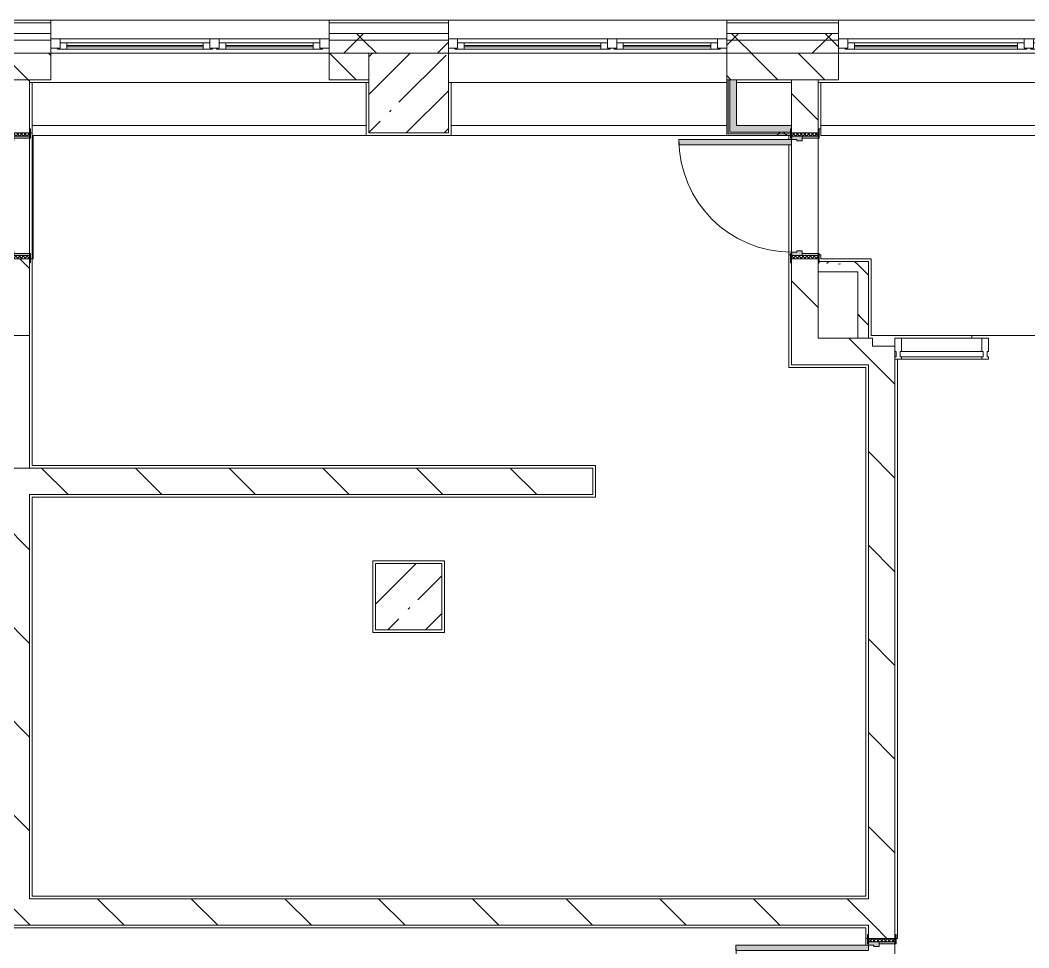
# Model space of a CAD drawing. Header units: millimetres. Extents: x -7229 to 196340, y -8553 to 29000.
# Drawn here: x 51529 to 59140, y 20350 to 27350 of the extents above; entities that cross this region are included whole.
import ezdxf

# ---------------------------------------------------------------- set-up
doc = ezdxf.new("R2010")
doc.units = ezdxf.units.MM
for name, color, linetype, lineweight, true_color in [('A-DOOR-3', 7, 'Continuous', 5, 0xe2e2e2), ('A-DOOR-4', 7, 'Continuous', 5, 0xaaaaaa), ('A-DOOR-FRAM-2', 7, 'Continuous', 5, 0xe2e2e2), ('A-DOOR-FRAM-3', 7, 'Continuous', 5, 0xaaaaaa), ('A-FLOR-2', 7, 'Continuous', 5, 0xaaaaaa), ('I-WALL-1', 7, 'Continuous', 5, 0xe7e7e7), ('I-WALL-3', 7, 'Continuous', 5, 0x787878)]:
    doc.layers.add(name, color=color, linetype=linetype, lineweight=lineweight, true_color=true_color)
for name, color, linetype, lineweight in [('A-GLAZ', 7, 'Continuous', 5), ('A-GLAZ-CWMG', 7, 'Continuous', 5), ('A-WALL', 7, 'Continuous', 5), ('A-WALL-1', 7, 'Continuous', 9), ('I-WALL', 7, 'Continuous', 5), ('S-COLS', 7, 'Continuous', 5)]:
    doc.layers.add(name, color=color, linetype=linetype, lineweight=lineweight)
pattern_1 = [(135, (0, 0), (-353.5534, -353.5534), [])]
pattern_2 = [(135, (1826.41, 164.685), (-14.14214, -14.14214), []), (225, (1826.41, 164.685), (14.14214, -14.14214), [])]
pattern_3 = [(45, (-296.384, 164.685), (-14.1421, 14.1421), []), (135, (-296.384, 164.685), (-14.1421, -14.1421), [])]
pattern_4 = [(45, (0, 0), (-353.5534, 353.5534), []), (135, (0, 0), (-353.5534, -353.5534), [])]
pattern_5 = [(135, (0, 0), (-377.1708, -377.1708), [533.4, -88.9, 17.78, -88.9]), (135, (0, 376.94), (-377.1708, -377.1708), []), (50, (0, 0), (637.6445, -55.7866), [66.675, -733.425]), (355, (0, 0), (-123.3494, 668.699), [53.34, -586.74]), (100.451, (53.14, -4.65), (514.299, 612.908), [56.665, -623.315]), (46.184, (0, 177.8), (948.776, -147.15), [100.012, -1100.137]), (96.636, (79.1, 165.5), (830.909, 865.997), [84.998, -934.973]), (351.184, (0, 177.8), (830.918, 865.988), [80.01, -880.11]), (21, (88.9, 133.35), (530.6506, -357.9283), [66.675, -733.425]), (326, (88.9, 133.35), (216.308, 644.6585), [53.34, -586.74]), (71.451, (133.1, 103.5), (746.9596, 286.7243), [56.665, -623.315]), (37.5, (0, 0), (10.8105, 295.9426), [16.764, -562.864, 16.764, -578.866, -588.962]), (37.5, (0, 0), (10.8105, 295.9426), [-1175.258, 16.764, -572.198]), (7.5, (0, 0), (233.8692, 350.6318), [16.764, -322.834, 16.764, -549.529, -224.472]), (7.5, (0, 0), (233.8692, 350.6318), [-905.891, 16.764, -207.708]), (327.5, (-198.25, 0), (474.5678, -20.0513), [16.764, -205.486, 16.764, -676.656, -920.115]), (327.5, (-198.25, 0), (474.5678, -20.0513), [-915.67, 16.764, -903.351]), (317.5, (-287.15, 0), (518.4522, 88.9934), [16.764, -272.161, 16.764, -443.738, -653.415]), (317.5, (-287.15, 0), (518.4522, 88.9934), [-749.427, 16.764, -636.651])]
pattern_6 = [(45, (0, 0), (-530.33, 530.33), []), (135, (0, 0), (-530.33, -530.33), [])]

# ---------------------------------------------------------------- blocks, each defined once
blk = doc.blocks.new('Прямоугольный импост - Импост структурный с накладкой - 160мм Темный-32302292-1_2_3_птичка зашивка')
at = {"layer": 'A-GLAZ-CWMG'}
for p, q in [((-50, 40), (-50, 140)), ((-50, 140), (0, 140)), ((0, 140), (0, 40)), ((-40, 40), (-50, 40)), ((-50, -17), (-50, 0)), ((-50, 0), (-40, 0)), ((-40, 0), (-40, 40)), ((-10, 40), (-10, 0)), ((0, 40), (-10, 40)), ((-10, 0), (0, 0)), ((0, 0), (0, -17)), ((0, -17), (-50, -17))]:
    blk.add_line(p, q, dxfattribs=at)
blk = doc.blocks.new('110_Дверь_СКБ_1Ст_Внутренняя1 - Д-11л 950х2100-32173567-1_2_3_птичка зашивка')
at = {"layer": 'A-DOOR-3'}
h = blk.add_hatch(color=256, dxfattribs=at)
h.paths.add_polyline_path([(-437.5, 20), (-402.5, 20), (-402.5, 60), (-412.5, 60), (-412.5, 100), (-437.5, 100)])
h.paths.add_polyline_path([(427.5, 44), (427.5, 20), (462.5, 20), (462.5, 100), (437.5, 100), (437.5, 60), (427.5, 60)])
at = {"layer": 'A-DOOR-4'}
h = blk.add_hatch(dxfattribs=at)
h.set_pattern_fill('FP_41', color=256, style=0, pattern_type=2)
h.set_pattern_definition(pattern_2)
h.paths.add_polyline_path([(462.5, -100), (487.5, -100), (487.5, 100), (462.5, 100)])
at = {"layer": 'A-DOOR-FRAM-2'}
for points in [[(397.5, 416.6), (397.5, 100), (437.5, 100), (437.5, 950), (397.5, 950), (397.5, 590)], [(-492.5, 108), (-492.5, 100), (-422.5, 100), (-422.5, 108), (-482.5, 108)], [(447.5, 100), (517.5, 100), (517.5, 108), (447.5, 108)], [(-437.5, -100), (-422.5, -100), (-422.5, 20), (-437.5, 20)], [(447.5, -100), (462.5, -100), (462.5, 20), (447.5, 20)], [(-492.5, -100), (-492.5, -108), (-422.5, -108), (-422.5, -100), (-482.5, -100)], [(447.5, -108), (517.5, -108), (517.5, -100), (447.5, -102.3)]]:
    blk.add_hatch(color=256, dxfattribs=at).paths.add_polyline_path(points)
at = {"layer": 'A-DOOR-FRAM-3'}
h = blk.add_hatch(dxfattribs=at)
h.set_pattern_fill('FP_42', color=256, style=0, pattern_type=2)
h.set_pattern_definition(pattern_3)
h.paths.add_polyline_path([(-462.5, -100), (-437.5, -100), (-437.5, 100), (-462.5, 100)])
at = {"layer": 'A-DOOR-4'}
for p, q in [((437.5, 950), (397.5, 950)), ((397.5, 950), (397.5, 100)), ((437.5, 100), (437.5, 950)), ((397.5, 100), (437.5, 100))]:
    blk.add_line(p, q, dxfattribs=at)
blk.add_arc((437.5, 100), 850, 90, 180, dxfattribs=at)
at = {"layer": 'A-DOOR-FRAM-3'}
for p, q in [((-422.5, 108), (-492.5, 108)), ((-492.5, 108), (-492.5, 100)), ((-492.5, 100), (-422.5, 100)), ((-437.5, 100), (-462.5, 100)), ((-462.5, 100), (-462.5, -100)), ((-412.5, 100), (-437.5, 100)), ((-437.5, 100), (-437.5, 20)), ((-437.5, -100), (-437.5, 100)), ((-422.5, 100), (-437.5, 100)), ((-437.5, 100), (-437.5, 99)), ((-437.5, 99), (-422.5, 99)), ((-422.5, 100), (-422.5, 108)), ((-422.5, 99), (-422.5, 100)), ((-412.5, 60), (-412.5, 100)), ((437.5, 100), (437.5, 60)), ((462.5, 100), (437.5, 100)), ((517.5, 108), (447.5, 108)), ((447.5, 108), (447.5, 100)), ((462.5, 100), (447.5, 100)), ((447.5, 100), (447.5, 99)), ((447.5, 100), (517.5, 100)), ((447.5, 99), (462.5, 99)), ((462.5, 20), (462.5, 100)), ((487.5, 100), (462.5, 100)), ((462.5, 100), (462.5, -100)), ((462.5, 99), (462.5, 100)), ((487.5, -100), (487.5, 100)), ((517.5, 100), (517.5, 108)), ((-437.5, 20), (-402.5, 20)), ((-422.5, 20), (-437.5, 20)), ((-437.5, 20), (-437.5, -100)), ((-422.5, -100), (-422.5, 20)), ((-402.5, 60), (-412.5, 60)), ((-402.5, 20), (-402.5, 60)), ((437.5, 60), (427.5, 60)), ((427.5, 60), (427.5, 20)), ((427.5, 20), (462.5, 20)), ((462.5, 20), (447.5, 20)), ((447.5, 20), (447.5, -100)), ((462.5, -100), (462.5, 20)), ((-422.5, -100), (-492.5, -100)), ((-492.5, -100), (-492.5, -108)), ((-492.5, -108), (-422.5, -108)), ((-462.5, -100), (-437.5, -100)), ((-437.5, -100), (-422.5, -100)), ((-422.5, -108), (-422.5, -100)), ((447.5, -100), (462.5, -100)), ((517.5, -100), (447.5, -100)), ((447.5, -100), (447.5, -108)), ((447.5, -108), (517.5, -108)), ((462.5, -100), (487.5, -100)), ((517.5, -108), (517.5, -100))]:
    blk.add_line(p, q, dxfattribs=at)
blk = doc.blocks.new('PNS_Панель прямоугольная - Нр_Стекло - 40мм-32305525-1_2_3_птичка зашивка')
at = {"layer": 'A-GLAZ'}
for p, q in [((-312.5, 0), (312.5, 0)), ((302.5, 0), (-302.5, 0)), ((-302.5, -40), (302.5, -40))]:
    blk.add_line(p, q, dxfattribs=at)
blk = doc.blocks.new('Прямоугольный импост - Импост структурный с накладкой - 160мм Темный-32302294-1_2_3_птичка зашивка')
at = {"layer": 'A-GLAZ-CWMG'}
for p, q in [((-25, 40), (-25, 140)), ((-25, 140), (25, 140)), ((25, 140), (25, 40)), ((-15, 40), (-25, 40)), ((-25, -17), (-25, 0)), ((-25, 0), (-15, 0)), ((-15, 0), (-15, 40)), ((15, 40), (15, 0)), ((25, 40), (15, 40)), ((15, 0), (25, 0)), ((25, 0), (25, -17)), ((25, -17), (-25, -17))]:
    blk.add_line(p, q, dxfattribs=at)
blk = doc.blocks.new('Прямоугольный импост - Импост структурный с накладкой - 160мм Темный-32305521-1_2_3_птичка зашивка')
at = {"layer": 'A-GLAZ-CWMG'}
for p, q in [((58180, 24950), (58785, 24950)), ((58180, 24793), (58785, 24793))]:
    blk.add_line(p, q, dxfattribs=at)
blk = doc.blocks.new('BSC_Колонна _Прямоугольная - 500х500-33455413-1_2_3_птичка зашивка')
at = {"layer": 'S-COLS'}
h = blk.add_hatch(dxfattribs=at)
h.set_pattern_fill('FP_80', color=256, style=0, pattern_type=2)
h.set_pattern_definition([(45, (-54460, -23000), (-285.123, 285.123), []), (45, (-54174.88, -23000), (-285.123, 285.123), [504.031, -100.806, 16.764, -84.042])])
h.paths.add_polyline_path([(-250, -250), (250, -250), (250, 250), (-250, 250), (-250, 51.1)])
for p, q in [((250, 250), (-250, 250)), ((-250, 250), (-250, -250)), ((250, -250), (250, 250)), ((-250, -250), (250, -250))]:
    blk.add_line(p, q, dxfattribs=at)
blk = doc.blocks.new('120_Окно_СКБ_2Ст - 120_Окно_СКБ_2Ст 2100х2400 _мал створка справа_-19092174-1_2_3_птичка зашивка')
at = {"layer": 'A-GLAZ'}
for p, q in [((-1050, -75), (-1050, -5)), ((-1050, -5), (-980, -5)), ((1050, -5), (-1050, -5)), ((-980, -75), (-1050, -75)), ((-1050, -75), (-1000, -75)), ((-980, -75), (-1000, -75)), ((-1000, -75), (-1000, -85)), ((-980, -5), (-980, -75)), ((150, -35), (-980, -35)), ((-980, -35), (-980, -75)), ((-930, -85), (-930, -35)), ((-930, -55), (100, -55)), ((100, -65), (-930, -65)), ((100, -85), (100, -35)), ((150, -75), (150, -5)), ((150, -5), (220, -5)), ((150, -75), (150, -35)), ((220, -75), (150, -75)), ((170, -75), (150, -75)), ((170, -75), (200, -75)), ((170, -85), (170, -75)), ((220, -75), (200, -75)), ((200, -75), (200, -85)), ((220, -5), (220, -75)), ((980, -35), (220, -35)), ((220, -35), (220, -75)), ((270, -85), (270, -35)), ((270, -55), (930, -55)), ((930, -65), (270, -65)), ((930, -85), (930, -35)), ((980, -75), (980, -5)), ((980, -5), (1050, -5)), ((980, -75), (980, -35)), ((1050, -75), (980, -75)), ((1000, -75), (980, -75)), ((1000, -75), (1050, -75)), ((1000, -85), (1000, -75)), ((1050, -5), (1050, -75)), ((-1000, -85), (170, -85)), ((170, -85), (-1000, -85)), ((200, -85), (1000, -85)), ((1000, -85), (200, -85))]:
    blk.add_line(p, q, dxfattribs=at)
blk = doc.blocks.new('120_Окно_СКБ_2Ст - 120_Окно_СКБ_2Ст 2300х2400 _мал створка справа_-19949978-1_2_3_птичка зашивка')
at = {"layer": 'A-GLAZ'}
for p, q in [((-1150, -75), (-1150, -5)), ((-1150, -5), (-1080, -5)), ((1150, -5), (-1150, -5)), ((-1080, -75), (-1150, -75)), ((-1150, -75), (-1100, -75)), ((-1080, -75), (-1100, -75)), ((-1100, -75), (-1100, -85)), ((-1080, -5), (-1080, -75)), ((250, -35), (-1080, -35)), ((-1080, -35), (-1080, -75)), ((-1030, -85), (-1030, -35)), ((-1030, -55), (200, -55)), ((200, -65), (-1030, -65)), ((200, -85), (200, -35)), ((250, -75), (250, -5)), ((250, -5), (320, -5)), ((250, -75), (250, -35)), ((320, -75), (250, -75)), ((270, -75), (250, -75)), ((270, -75), (300, -75)), ((270, -85), (270, -75)), ((320, -75), (300, -75)), ((300, -75), (300, -85)), ((320, -5), (320, -75)), ((1080, -35), (320, -35)), ((320, -35), (320, -75)), ((370, -85), (370, -35)), ((370, -55), (1030, -55)), ((1030, -65), (370, -65)), ((1030, -85), (1030, -35)), ((1080, -75), (1080, -5)), ((1080, -5), (1150, -5)), ((1080, -75), (1080, -35)), ((1150, -75), (1080, -75)), ((1100, -75), (1080, -75)), ((1100, -75), (1150, -75)), ((1100, -85), (1100, -75)), ((1150, -5), (1150, -75)), ((-1100, -85), (270, -85)), ((270, -85), (-1100, -85)), ((300, -85), (1100, -85)), ((1100, -85), (300, -85))]:
    blk.add_line(p, q, dxfattribs=at)
blk = doc.blocks.new('110_Дверь_СКБ_1Ст_Внутренняя1 - Д-26л 950х2100 EIW30-32941023-1_2_3_птичка зашивка')
at = {"layer": 'A-DOOR-3'}
h = blk.add_hatch(color=256, dxfattribs=at)
h.paths.add_polyline_path([(-437.5, 92.9), (-437.5, 20), (-402.5, 20), (-407.2, 60), (-412.5, 65.8), (-412.5, 100), (-437.5, 94.9), (-437.5, 94)])
h.paths.add_polyline_path([(427.5, 44), (427.5, 20), (462.5, 20), (462.5, 100), (437.5, 100), (437.5, 60), (427.5, 60)])
at = {"layer": 'A-DOOR-4'}
h = blk.add_hatch(dxfattribs=at)
h.set_pattern_fill('FP_41', color=256, style=0, pattern_type=2)
h.set_pattern_definition(pattern_2)
h.paths.add_polyline_path([(462.5, -100), (487.5, -100), (487.5, 100), (462.5, 100)])
at = {"layer": 'A-DOOR-FRAM-2'}
for points in [[(397.5, 120), (397.5, 100), (437.5, 100), (437.5, 950), (397.5, 950), (397.5, 608.8)], [(-492.5, 102.9), (-492.5, 100), (-422.5, 100), (-422.5, 108), (-492.5, 108)], [(447.5, 100), (517.5, 100), (517.5, 108), (447.5, 108)], [(-437.5, -100), (-422.5, -100), (-422.5, 20), (-437.5, 20)], [(447.5, -100), (462.5, -100), (462.5, 20), (447.5, 20)], [(-492.5, -108), (-422.5, -108), (-422.5, -100), (-492.5, -100)], [(447.5, -108), (517.5, -108), (517.5, -100), (447.5, -100)]]:
    blk.add_hatch(color=256, dxfattribs=at).paths.add_polyline_path(points)
at = {"layer": 'A-DOOR-FRAM-3'}
h = blk.add_hatch(dxfattribs=at)
h.set_pattern_fill('FP_42', color=256, style=0, pattern_type=2)
h.set_pattern_definition(pattern_3)
h.paths.add_polyline_path([(-462.5, -100), (-437.5, -100), (-443.3, 100), (-462.5, 100)])
at = {"layer": 'A-DOOR-4'}
for p, q in [((437.5, 950), (397.5, 950)), ((397.5, 950), (397.5, 100)), ((437.5, 100), (437.5, 950)), ((397.5, 100), (437.5, 100))]:
    blk.add_line(p, q, dxfattribs=at)
blk.add_arc((437.5, 100), 850, 90, 180, dxfattribs=at)
at = {"layer": 'A-DOOR-FRAM-3'}
for p, q in [((-422.5, 108), (-492.5, 108)), ((-492.5, 108), (-492.5, 100)), ((-492.5, 100), (-422.5, 100)), ((-437.5, 100), (-462.5, 100)), ((-462.5, 100), (-462.5, -100)), ((-412.5, 100), (-437.5, 100)), ((-437.5, 100), (-437.5, 20)), ((-437.5, -100), (-437.5, 100)), ((-422.5, 100), (-437.5, 100)), ((-437.5, 100), (-437.5, 99)), ((-437.5, 99), (-422.5, 99)), ((-422.5, 100), (-422.5, 108)), ((-422.5, 99), (-422.5, 100)), ((-412.5, 60), (-412.5, 100)), ((437.5, 100), (437.5, 60)), ((462.5, 100), (437.5, 100)), ((517.5, 108), (447.5, 108)), ((447.5, 108), (447.5, 100)), ((462.5, 100), (447.5, 100)), ((447.5, 100), (447.5, 99)), ((447.5, 100), (517.5, 100)), ((447.5, 99), (462.5, 99)), ((462.5, 20), (462.5, 100)), ((487.5, 100), (462.5, 100)), ((462.5, 100), (462.5, -100)), ((462.5, 99), (462.5, 100)), ((487.5, -100), (487.5, 100)), ((517.5, 100), (517.5, 108)), ((-437.5, 20), (-402.5, 20)), ((-422.5, 20), (-437.5, 20)), ((-437.5, 20), (-437.5, -100)), ((-422.5, -100), (-422.5, 20)), ((-402.5, 60), (-412.5, 60)), ((-402.5, 20), (-402.5, 60)), ((437.5, 60), (427.5, 60)), ((427.5, 60), (427.5, 20)), ((427.5, 20), (462.5, 20)), ((462.5, 20), (447.5, 20)), ((447.5, 20), (447.5, -100)), ((462.5, -100), (462.5, 20)), ((-422.5, -100), (-492.5, -100)), ((-492.5, -100), (-492.5, -108)), ((-492.5, -108), (-422.5, -108)), ((-462.5, -100), (-437.5, -100)), ((-437.5, -100), (-422.5, -100)), ((-422.5, -108), (-422.5, -100)), ((447.5, -100), (462.5, -100)), ((517.5, -100), (447.5, -100)), ((447.5, -100), (447.5, -108)), ((447.5, -108), (517.5, -108)), ((462.5, -100), (487.5, -100)), ((517.5, -108), (517.5, -100))]:
    blk.add_line(p, q, dxfattribs=at)
blk = doc.blocks.new('110_Дверь_СКБ_1Ст_Внутренняя1 - Д-12 EIW 1100x2100h_кладовые _все__ коридор _между помещениями блока столовой__ моечные _все_-32936079-1_2_3_птичка зашивка')
at = {"layer": 'A-DOOR-3'}
h = blk.add_hatch(color=256, dxfattribs=at)
h.paths.add_polyline_path([(-512.5, 20), (-477.5, 20), (-477.5, 60), (-487.5, 60), (-487.5, 100), (-512.5, 100)])
h.paths.add_polyline_path([(502.5, 44), (502.5, 20), (537.5, 20), (537.5, 100), (512.5, 100), (512.5, 60), (502.5, 60)])
at = {"layer": 'A-DOOR-4'}
h = blk.add_hatch(dxfattribs=at)
h.set_pattern_fill('FP_59', color=256, style=0, pattern_type=2)
h.set_pattern_definition([(135, (1751.41, 164.685), (-14.14214, -14.14214), []), (225, (1751.41, 164.685), (14.14214, -14.14214), [])])
h.paths.add_polyline_path([(537.5, -100), (562.5, -100), (562.5, 100), (537.5, 100)])
at = {"layer": 'A-DOOR-FRAM-2'}
for points in [[(472.5, 996.6), (472.5, 100), (512.5, 100), (512.5, 1100), (472.5, 1100)], [(-567.5, 100), (-497.5, 100), (-497.5, 108), (-567.5, 108)], [(522.5, 100), (592.5, 100), (592.5, 108), (522.5, 108)], [(-512.5, -100), (-497.5, -100), (-497.5, 20), (-512.5, 20)], [(522.5, -100), (537.5, -100), (537.5, 20), (522.5, 20)], [(-567.5, -108), (-497.5, -108), (-497.5, -100), (-567.5, -100)], [(522.5, -108), (592.5, -108), (592.5, -100), (522.5, -100)]]:
    blk.add_hatch(color=256, dxfattribs=at).paths.add_polyline_path(points)
at = {"layer": 'A-DOOR-FRAM-3'}
h = blk.add_hatch(dxfattribs=at)
h.set_pattern_fill('FP_60', color=256, style=0, pattern_type=2)
h.set_pattern_definition([(45, (-371.384, 164.685), (-14.1421, 14.1421), []), (135, (-371.384, 164.685), (-14.1421, -14.1421), [])])
h.paths.add_polyline_path([(-537.5, -100), (-512.5, -100), (-512.5, 100), (-537.5, 100)])
at = {"layer": 'A-DOOR-4'}
for p, q in [((512.5, 1100), (472.5, 1100)), ((472.5, 1100), (472.5, 100)), ((512.5, 100), (512.5, 1100)), ((472.5, 100), (512.5, 100))]:
    blk.add_line(p, q, dxfattribs=at)
blk.add_arc((512.5, 100), 1000, 90, 180, dxfattribs=at)
at = {"layer": 'A-DOOR-FRAM-3'}
for p, q in [((-497.5, 108), (-567.5, 108)), ((-567.5, 108), (-567.5, 100)), ((-567.5, 100), (-497.5, 100)), ((-512.5, 100), (-537.5, 100)), ((-537.5, 100), (-537.5, -100)), ((-487.5, 100), (-512.5, 100)), ((-512.5, 100), (-512.5, 20)), ((-512.5, -100), (-512.5, 100)), ((-497.5, 100), (-512.5, 100)), ((-512.5, 100), (-512.5, 99)), ((-512.5, 99), (-497.5, 99)), ((-497.5, 100), (-497.5, 108)), ((-497.5, 99), (-497.5, 100)), ((-487.5, 60), (-487.5, 100)), ((512.5, 100), (512.5, 60)), ((537.5, 100), (512.5, 100)), ((592.5, 108), (522.5, 108)), ((522.5, 108), (522.5, 100)), ((537.5, 100), (522.5, 100)), ((522.5, 100), (522.5, 99)), ((522.5, 100), (592.5, 100)), ((522.5, 99), (537.5, 99)), ((537.5, 20), (537.5, 100)), ((562.5, 100), (537.5, 100)), ((537.5, 100), (537.5, -100)), ((537.5, 99), (537.5, 100)), ((562.5, -100), (562.5, 100)), ((592.5, 100), (592.5, 108)), ((-512.5, 20), (-477.5, 20)), ((-497.5, 20), (-512.5, 20)), ((-512.5, 20), (-512.5, -100)), ((-497.5, -100), (-497.5, 20)), ((-477.5, 60), (-487.5, 60)), ((-477.5, 20), (-477.5, 60)), ((512.5, 60), (502.5, 60)), ((502.5, 60), (502.5, 20)), ((502.5, 20), (537.5, 20)), ((537.5, 20), (522.5, 20)), ((522.5, 20), (522.5, -100)), ((537.5, -100), (537.5, 20)), ((-497.5, -100), (-567.5, -100)), ((-567.5, -100), (-567.5, -108)), ((-567.5, -108), (-497.5, -108)), ((-537.5, -100), (-512.5, -100)), ((-512.5, -100), (-497.5, -100)), ((-497.5, -108), (-497.5, -100)), ((522.5, -100), (537.5, -100)), ((592.5, -100), (522.5, -100)), ((522.5, -100), (522.5, -108)), ((522.5, -108), (592.5, -108)), ((537.5, -100), (562.5, -100)), ((592.5, -108), (592.5, -100))]:
    blk.add_line(p, q, dxfattribs=at)
blk = doc.blocks.new('DOR_Проход в стене_Прямоугольный - 1000x1500-23441848-1_2_3_птичка зашивка')
at = {"layer": 'A-DOOR-4'}
for p, q in [((500, 100), (-500, 100)), ((500, -100), (-500, -100))]:
    blk.add_line(p, q, dxfattribs=at)
blk = doc.blocks.new('Зашивка приборов отопления7 - Зашивка приборов отопления-33277170-1_2_3_птичка зашивка')
at = {"layer": 'A-WALL'}
for p, q in [((51619.5, 26880), (51619.5, 26555)), ((54140, 26880), (51619.5, 26880)), ((54140, 26555), (54140, 26880)), ((51619.5, 26555), (54140, 26555)), ((54140, 26555), (51619.5, 26555)), ((51619.5, 26555), (51619.5, 26480)), ((54140, 26480), (54140, 26555)), ((51619.5, 26480), (54140, 26480))]:
    blk.add_line(p, q, dxfattribs=at)
blk = doc.blocks.new('Зашивка приборов отопления8 - Зашивка приборов отопления-33277697-1_2_3_птичка зашивка')
at = {"layer": 'A-WALL'}
for p, q in [((52060.5, 26880), (52060.5, 26555)), ((54140, 26880), (52060.5, 26880)), ((54140, 26555), (52060.2, 26555)), ((52060.2, 26555), (52060.2, 26480)), ((52060.5, 26555), (54140, 26555)), ((52060.2, 26480), (54140, 26480))]:
    blk.add_line(p, q, dxfattribs=at)
blk = doc.blocks.new('Зашивка приборов отопления9 - Зашивка приборов отопления-33277916-1_2_3_птичка зашивка')
at = {"layer": 'A-WALL'}
for p, q in [((51570, 26880), (51570, 26555)), ((54140, 26880), (51570, 26880)), ((54140, 26555), (54140, 26880)), ((51570, 26555), (54140, 26555)), ((54140, 26555), (51570, 26555)), ((51570, 26555), (51570, 26480)), ((54140, 26480), (54140, 26555)), ((51570, 26480), (54140, 26480))]:
    blk.add_line(p, q, dxfattribs=at)

msp = doc.modelspace()

# ---------------------------------------------------------------- hatches: boundary and pattern name
at = {"layer": 'A-WALL'}
h = msp.add_hatch(dxfattribs=at)
h.set_pattern_fill('FP_21', color=256, style=0, pattern_type=2)
h.set_pattern_definition(pattern_4)
h.paths.add_polyline_path([(84092.3, 27200), (84970, 27200), (84970, 27250), (80350, 27250), (80350, 27200), (82288.3, 27200)])
h.paths.add_polyline_path([(66955, 27200), (67110, 27200), (67110, 27250), (66160, 27250), (66160, 27200), (66760, 27200)])
h.paths.add_polyline_path([(68758.9, 27200), (70810, 27200), (70810, 27250), (68210, 27250), (68210, 27200)])
h.paths.add_polyline_path([(72910, 27200), (74250, 27200), (74250, 27250), (72910, 27250), (72910, 27210)])
h.paths.add_polyline_path([(77250, 27200), (77250, 27250), (76350, 27250), (76350, 27200), (76876.6, 27200)])
h.paths.add_polyline_path([(57550, 27200), (57705, 27200), (57705, 27250), (56860, 27250), (56860, 27200), (57350, 27200)])
h.paths.add_polyline_path([(60005, 27200), (61060, 27200), (61060, 27250), (60005, 27250), (60005, 27210)])
h.paths.add_polyline_path([(47660, 27200), (48760, 27200), (48760, 27250), (47660, 27250), (47660, 27210)])
h.paths.add_polyline_path([(54160, 27200), (54760, 27200), (54760, 27250), (53860, 27250), (53860, 27200)])
h.paths.add_polyline_path([(50860, 27200), (51760, 27200), (51760, 27250), (50860, 27250), (50860, 27210)])
h.paths.add_polyline_path([(42760, 27200), (44560, 27200), (44560, 27250), (42160, 27250), (42160, 27200), (42602, 27200)])
h = msp.add_hatch(dxfattribs=at)
h.set_pattern_fill('FP_21', color=256, style=0, pattern_type=2)
h.set_pattern_definition(pattern_4)
h.paths.add_polyline_path([(74040, 27100), (74250, 27100), (74250, 27200), (72910, 27200), (72910, 27100), (73540, 27100)])
h.paths.add_polyline_path([(42602, 27100), (44560, 27100), (44560, 27200), (42160, 27200), (42160, 27100)])
h.paths.add_polyline_path([(84100, 27100), (84970, 27100), (84965.4, 27200), (80350, 27198.1), (80350, 27100), (84092.3, 27100)])
h.paths.add_polyline_path([(60760, 27100), (61060, 27100), (61060, 27200), (60005, 27200), (60005, 27100), (60641.2, 27100)])
h.paths.add_polyline_path([(66160, 27100), (67078, 27102), (67078, 27110), (67110, 27110), (67110, 27200), (66160, 27200), (66160, 27140)])
h.paths.add_polyline_path([(47660, 27100), (48760, 27100), (48760, 27200), (47660, 27200), (47660, 27139.7)])
h.paths.add_polyline_path([(51600, 27100), (51760, 27100), (51760, 27200), (50860, 27200), (50860, 27100), (51400, 27100)])
h.paths.add_polyline_path([(77250, 27100), (77250, 27200), (76350, 27200), (76350, 27100), (76876.6, 27100)])
h.paths.add_polyline_path([(53860, 27100), (54760, 27100), (54760, 27200), (53860, 27200), (53860, 27140)])
h.paths.add_polyline_path([(68242, 27100), (70810, 27100), (70810, 27200), (68210, 27200), (68210, 27110), (68242, 27110), (68242, 27102), (68210, 27100)])
h.paths.add_polyline_path([(57705, 27100), (57705, 27200), (56860, 27200), (56860, 27100), (57550, 27100)])
h = msp.add_hatch(dxfattribs=at)
h.set_pattern_fill('FP_32', color=256, style=0, pattern_type=2)
h.set_pattern_definition([(135, (0, 0), (-176.7767, -176.7767), [])])
h.paths.add_polyline_path([(80650, 26900), (80650, 27100), (80350, 27100), (80350, 26900), (80484.4, 26900)])
h.paths.add_polyline_path([(61060, 26900), (61060, 27100), (60760, 27100), (60760, 26900)])
h.paths.add_polyline_path([(42760, 26900), (44560, 26900), (44560, 27100), (42760, 27100), (42760, 27061.4)])
h.paths.add_polyline_path([(66760, 26900), (67060, 26900), (67060, 27100), (66760, 27100), (66760, 27091.9)])
h.paths.add_polyline_path([(47660, 26900), (48160, 26900), (48160, 27100), (47660, 27100), (47660, 27079.6)])
h.paths.add_polyline_path([(76428.2, 26900), (76750, 26900), (76750, 27100), (76350, 27100), (76350, 26900)])
h.paths.add_polyline_path([(50860, 26900), (51760, 26900), (51760, 27100), (50860, 27100), (50860, 26925)])
h.paths.add_polyline_path([(60005, 26900), (60160, 26900), (60160, 27100), (60005, 27100), (60005, 26936.5)])
h.paths.add_polyline_path([(74250, 26900), (74250, 27100), (74040, 27100), (74040, 26900)])
h.paths.add_polyline_path([(73540, 26900), (73540, 27100), (72910, 27100), (72910, 26900), (73268.7, 26900)])
h.paths.add_polyline_path([(53860, 26900), (54160, 26900), (54160, 27100), (53860, 27100), (53860, 26969.4)])
h.paths.add_polyline_path([(70310, 26900), (70310, 27100), (68210, 27100), (68410, 26900), (69660.8, 26900)])
h.paths.add_polyline_path([(56860, 26900), (57705, 26900), (57705, 27100), (56860, 27100)])
h.paths.add_polyline_path([(68410, 26900), (68206, 27100), (68210, 26900), (68391.8, 26900)])
at = {"layer": 'I-WALL'}
h = msp.add_hatch(dxfattribs=at)
h.set_pattern_fill('FP_31', color=256, style=0, pattern_type=2)
h.set_pattern_definition(pattern_1)
h.paths.add_polyline_path([(51400, 20520), (51600, 20520), (51600, 23970), (51400, 23970), (51400, 20521.7)])
h.paths.add_polyline_path([(51400, 24970), (51600, 24970), (51600, 25550), (51400, 25550), (51400, 25481.3)])
h.paths.add_polyline_path([(51400, 26500), (51600, 26500), (51600, 26900), (51400, 26895.5), (51400, 26506)])
h = msp.add_hatch(dxfattribs=at)
h.set_pattern_fill('FP_31', color=256, style=0, pattern_type=2)
h.set_pattern_definition(pattern_1)
h.paths.add_polyline_path([(57350, 24750), (57550, 24750), (57550, 25550), (57350, 25550), (57350, 25481.3)])
h.paths.add_polyline_path([(57350, 26500), (57550, 26500), (57550, 26900), (57350, 26900), (57350, 26530)])
h = msp.add_hatch(dxfattribs=at)
h.set_pattern_fill('FP_137', color=256, style=0, pattern_type=2)
h.set_pattern_definition(pattern_6)
h.paths.add_polyline_path([(57330, 26480), (57342, 26480), (57342, 26492.5), (56872.5, 26489.4), (56872.5, 26480), (57033.4, 26480)])
h = msp.add_hatch(dxfattribs=at)
h.set_pattern_fill('FP_137', color=256, style=0, pattern_type=2)
h.set_pattern_definition(pattern_6)
h.paths.add_polyline_path([(57330, 26492.5), (57342, 26492.7), (57342, 26505), (56885, 26505), (56885, 26492.5), (57033.4, 26492.5)])
h = msp.add_hatch(dxfattribs=at)
h.set_pattern_fill('FP_31', color=256, style=0, pattern_type=2)
h.set_pattern_definition(pattern_1)
h.paths.add_polyline_path([(57550, 24750), (57930, 24750), (57935.3, 24890), (57960, 24890), (57960, 24950), (57550, 24950), (57550, 24877.7)])
h = msp.add_hatch(dxfattribs=at)
h.set_pattern_fill('FP_31', color=256, style=0, pattern_type=2)
h.set_pattern_definition(pattern_1)
h.paths.add_polyline_path([(58130, 20720), (58130, 24890), (57930, 24890), (57930, 20720)])
h = msp.add_hatch(dxfattribs=at)
h.set_pattern_fill('FP_31', color=256, style=0, pattern_type=2)
h.set_pattern_definition(pattern_1)
h.paths.add_polyline_path([(51600, 23770), (55850, 23770), (55850, 23970), (51600, 23970)])
h = msp.add_hatch(dxfattribs=at)
h.set_pattern_fill('FP_31', color=256, style=0, pattern_type=2)
h.set_pattern_definition(pattern_1)
h.paths.add_polyline_path([(57910, 20520), (58130, 20520), (58130, 20720), (51600, 20720), (51600, 20520), (57330, 20520)])
h = msp.add_hatch(dxfattribs=at)
h.set_pattern_fill('FP_31', color=256, style=0, pattern_type=2)
h.set_pattern_definition(pattern_1)
h.paths.add_polyline_path([(58130, 18600), (58130, 19320), (57930, 19320), (57930, 18600)])
h.paths.add_polyline_path([(58130, 20420), (58130, 20520), (57930, 20520), (57930, 20420)])
at = {"layer": 'I-WALL-1'}
for points in [[(56885, 26505), (56935, 26505), (56935, 26900), (56885, 26896.6), (56885, 26555)], [(57330, 26505), (57342, 26505), (57342, 26530), (57350, 26534.3), (57350, 26555), (56935, 26555), (56935, 26505), (57033.4, 26505)]]:
    msp.add_hatch(color=256, dxfattribs=at).paths.add_polyline_path(points)
at = {"layer": 'I-WALL-3'}
h = msp.add_hatch(dxfattribs=at)
h.set_pattern_fill('FP_30', color=256, style=0, pattern_type=2)
h.set_pattern_definition(pattern_5)
h.paths.add_polyline_path([(57550, 25450), (57850, 25450), (57850, 25530), (57558, 25530), (57558, 25520), (57550, 25520), (57550, 25481.3)])
h = msp.add_hatch(dxfattribs=at)
h.set_pattern_fill('FP_30', color=256, style=0, pattern_type=2)
h.set_pattern_definition(pattern_5)
h.paths.add_polyline_path([(57910, 24950), (57930, 24950), (57930, 25530), (57850, 25530), (57850, 24950)])
at = {"layer": 'S-COLS'}
h = msp.add_hatch(dxfattribs=at)
h.set_pattern_fill('FP_1', color=256, style=0, pattern_type=2)
h.set_pattern_definition([(45, (0, 0), (-285.123, 285.123), []), (45, (285.12, 0), (-285.123, 285.123), [504.031, -100.806, 16.764, -84.042])])
h.paths.add_polyline_path([(54760, 26500), (54760, 27100), (54160, 27100), (54160, 26500)])

# ---------------------------------------------------------------- linework, layer by layer
at = {"layer": 'A-FLOR-2'}
for p, q in [((54780, 26860), (54780, 26480)), ((51619.5, 26500), (51608, 26500)), ((57570, 26530), (57558, 26530)), ((51620, 26480), (51620, 23990)), ((51628, 25550), (51628, 26480)), ((54780, 26480), (54140, 26480)), ((57330, 26450), (57330, 26480)), ((57330, 26410), (57330, 24730)), ((57330, 25580), (57342, 25580)), ((57558, 25580), (57570, 25580)), ((57570, 25580), (57570, 25550)), ((51608, 25550), (51628, 25550)), ((57570, 25550), (57950, 25550)), ((57950, 25550), (57950, 24970)), ((57950, 24970), (66780, 24970)), ((58710, 24970), (58710, 24950)), ((58150, 24793), (58150, 20420)), ((57910, 24730), (57330, 24730)), ((57910, 20740), (57910, 24730)), ((51620, 23990), (55870, 23990)), ((55870, 23990), (55870, 23750)), ((55870, 23750), (51620, 23750)), ((51620, 23750), (51620, 20740)), ((54190, 22730), (54190, 23270)), ((54190, 23270), (54730, 23270)), ((54730, 23270), (54730, 22730)), ((54730, 22730), (54190, 22730)), ((51620, 20740), (57910, 20740)), ((57910, 20500), (51380, 20500)), ((57910, 20500), (57910, 20370)), ((57922, 20420), (57910, 20420)), ((58150, 20420), (58138, 20420))]:
    msp.add_line(p, q, dxfattribs=at)
at = {"layer": 'A-WALL'}
for p, q in [((50860, 27350), (67110, 27350)), ((51760, 27100), (51760, 27350)), ((53860, 27350), (53860, 27100)), ((54760, 27100), (54760, 27350)), ((56860, 27350), (56860, 27100)), ((57705, 27100), (57705, 27350)), ((51760, 26900), (51760, 27100)), ((53860, 27100), (51760, 27100)), ((53860, 27100), (53860, 26900)), ((54160, 26900), (54160, 27100)), ((56860, 27100), (54160, 27100)), ((56860, 27100), (56860, 26900)), ((57705, 26900), (57705, 27100)), ((60005, 27100), (57705, 27100)), ((51600, 26900), (51760, 26900)), ((53860, 26900), (54160, 26900)), ((56935, 26900), (57350, 26900)), ((57550, 26900), (57705, 26900))]:
    msp.add_line(p, q, dxfattribs=at)
at = {"layer": 'A-WALL-1'}
for p, q in [((51760, 27330), (50860, 27330)), ((54760, 27330), (53860, 27330)), ((57705, 27330), (56860, 27330)), ((51760, 27250), (50860, 27250)), ((54760, 27250), (53860, 27250)), ((57705, 27250), (56860, 27250)), ((51760, 27200), (50860, 27200)), ((54760, 27200), (53860, 27200)), ((57705, 27200), (56860, 27200)), ((51760, 27100), (50860, 27100)), ((50860, 27100), (51760, 27100)), ((54160, 27100), (53860, 27100)), ((53860, 27100), (54160, 27100)), ((57705, 27100), (56860, 27100)), ((56860, 27100), (57705, 27100)), ((51600, 26900), (51400, 26900)), ((56872.5, 26492.5), (56872.5, 26900)), ((56885, 26505), (56885, 26900)), ((57550, 26900), (57350, 26900)), ((57342, 26492.5), (56872.5, 26492.5)), ((57342, 26505), (56885, 26505)), ((57550, 25520), (57550, 25450)), ((57850, 24950), (57930, 24950))]:
    msp.add_line(p, q, dxfattribs=at)
at = {"layer": 'I-WALL'}
for p, q in [((51760, 27100), (53860, 27100)), ((54760, 27100), (56860, 27100)), ((57705, 27100), (60005, 27100)), ((51600, 26530), (51600, 26900)), ((54160, 26880), (51600, 26880)), ((56860.6, 26880), (54760, 26880)), ((56860, 26900), (56860, 26480)), ((56935, 26900), (56860, 26900)), ((56935, 26555), (56935, 26900)), ((57350, 26880), (56935, 26880)), ((57350, 26530), (57350, 26900)), ((57550, 26530), (57550, 26900)), ((60160, 26880), (57550, 26880)), ((57350, 26555), (56935, 26555)), ((51600, 26460), (51600, 25590)), ((56860, 26480), (57342, 26480)), ((57550, 26460), (57550, 25590)), ((57350, 25600), (57350, 26410)), ((51600, 25520), (51600, 23970)), ((57350, 25520), (57350, 24750)), ((57930, 25530), (57558, 25530)), ((57930, 24950), (57930, 25530)), ((57550, 25450), (57850, 25450)), ((57550, 24950), (57550, 25450)), ((57850, 25450), (57850, 24950)), ((51400, 24970), (51600, 24970)), ((57850, 24950), (57550, 24950)), ((57960, 24950), (57930, 24950)), ((57960, 24890), (57960, 24950)), ((58130, 24890), (57960, 24890)), ((58130, 20450), (58130, 24890)), ((57350, 24750), (57930, 24750)), ((57930, 24750), (57930, 20720)), ((55850, 23970), (51400, 23970)), ((55850, 23770), (55850, 23970)), ((51600, 20720), (51600, 23770)), ((51600, 23770), (55850, 23770)), ((57930, 20720), (51600, 20720)), ((51400, 20520), (57930, 20520)), ((57930, 20520), (57930, 20450)), ((58130, 20380), (58130, 19360))]:
    msp.add_line(p, q, dxfattribs=at)
at = {"layer": 'S-COLS'}
for p, q in [((54760, 27100), (54160, 27100)), ((54160, 27100), (54160, 26900)), ((54760, 26500), (54760, 27100)), ((54160, 26900), (54160, 26500)), ((54160, 26500), (54760, 26500))]:
    msp.add_line(p, q, dxfattribs=at)

# ---------------------------------------------------------------- block references
at = {"layer": 'A-DOOR-4'}
for name, p, rotation in [('110_Дверь_СКБ_1Ст_Внутренняя1 - Д-26л 950х2100 EIW30-32941023-1_2_3_птичка зашивка', (51500, 26012.5), 89.9999999999999), ('110_Дверь_СКБ_1Ст_Внутренняя1 - Д-11л 950х2100-32173567-1_2_3_птичка зашивка', (57450, 26012.5), 89.99999999999991), ('DOR_Проход в стене_Прямоугольный - 1000x1500-23441848-1_2_3_птичка зашивка', (51500, 24470), 89.9999999999999), ('110_Дверь_СКБ_1Ст_Внутренняя1 - Д-12 EIW 1100x2100h_кладовые _все__ коридор _между помещениями блока столовой__ моечные _все_-32936079-1_2_3_птичка зашивка', (58030, 19857.5), 89.99999999999991)]:
    msp.add_blockref(name, p, dxfattribs=dict(at, rotation=rotation))
at = {"layer": 'A-GLAZ'}
for name, p in [('120_Окно_СКБ_2Ст - 120_Окно_СКБ_2Ст 2100х2400 _мал створка справа_-19092174-1_2_3_птичка зашивка', (52810, 27215)), ('120_Окно_СКБ_2Ст - 120_Окно_СКБ_2Ст 2100х2400 _мал створка справа_-19092174-1_2_3_птичка зашивка', (55810, 27215)), ('120_Окно_СКБ_2Ст - 120_Окно_СКБ_2Ст 2300х2400 _мал створка справа_-19949978-1_2_3_птичка зашивка', (58855, 27215))]:
    msp.add_blockref(name, p, dxfattribs=at)
at = {"layer": 'A-GLAZ', "rotation": 180}
msp.add_blockref('PNS_Панель прямоугольная - Нр_Стекло - 40мм-32305525-1_2_3_птичка зашивка', (58482.5, 24810), dxfattribs=at)
at = {"layer": 'A-GLAZ-CWMG', "extrusion": (0, 0, -1)}
for name, p in [('Прямоугольный импост - Импост структурный с накладкой - 160мм Темный-32302292-1_2_3_птичка зашивка', (-58130, 24810)), ('Прямоугольный импост - Импост структурный с накладкой - 160мм Темный-32302294-1_2_3_птичка зашивка', (-58810, 24810))]:
    msp.add_blockref(name, p, dxfattribs=at)
at = {"layer": 'A-GLAZ-CWMG'}
msp.add_blockref('Прямоугольный импост - Импост структурный с накладкой - 160мм Темный-32305521-1_2_3_птичка зашивка', (0, 0), dxfattribs=at)
at = {"layer": 'A-WALL'}
for name, p in [('Зашивка приборов отопления7 - Зашивка приборов отопления-33277170-1_2_3_птичка зашивка', (0, 0)), ('Зашивка приборов отопления8 - Зашивка приборов отопления-33277697-1_2_3_птичка зашивка', (2720, 0)), ('Зашивка приборов отопления9 - Зашивка приборов отопления-33277916-1_2_3_птичка зашивка', (6000, 0))]:
    msp.add_blockref(name, p, dxfattribs=at)
at = {"layer": 'S-COLS'}
msp.add_blockref('BSC_Колонна _Прямоугольная - 500х500-33455413-1_2_3_птичка зашивка', (54460, 23000), dxfattribs=at)

doc.saveas('drawing.dxf')
